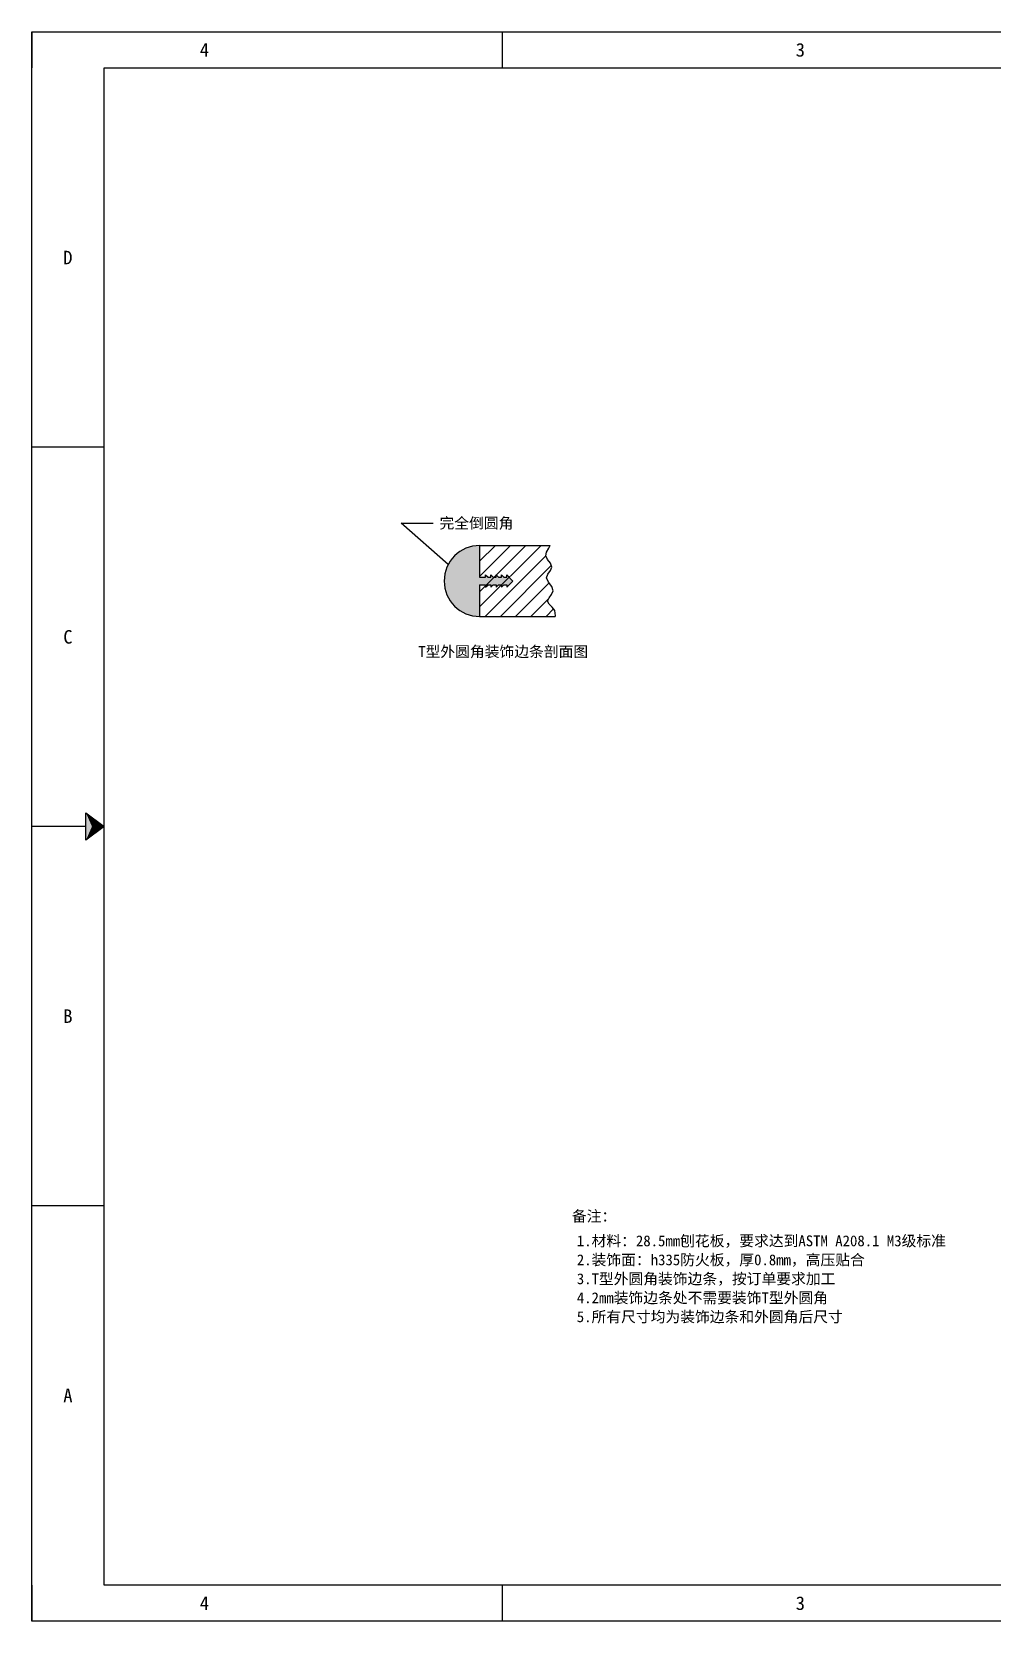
# Model space of a CAD drawing. Header units: inches. Extents: x 777 to 31414, y -60867 to 2393.
# Drawn here: x 16456 to 18481, y -55746 to -52396 of the extents above; entities that cross this region are included whole.
import ezdxf
from ezdxf.enums import TextEntityAlignment as Align

# ---------------------------------------------------------------- set-up
doc = ezdxf.new("R2010")
doc.units = ezdxf.units.IN
doc.header["$LTSCALE"] = 0.605
doc.header["$MEASUREMENT"] = 0
doc.linetypes.add('DOT', pattern=[0.2, 0.1, -0.1])
doc.layers.get('0').update_dxf_attribs({"linetype": 'CONTINUOUS'})
for name, color, linetype in [('02-05848-001_DXF_HATCHING', 7, 'CONTINUOUS'), ('02-05848-001_DXF_TEXT', 7, 'CONTINUOUS'), ('print', 30, 'CONTINUOUS')]:
    doc.layers.add(name, color=color, linetype=linetype)
doc.layers.add('dim', color=2, linetype='CONTINUOUS', lineweight=9)
doc.styles.add('Dartop', font='')
doc.styles.add('hzHT', font='simhei.ttf')
doc.styles.get("Standard").update_dxf_attribs({"font": 'txt', "width": 0.7})
doc.styles.get('Dartop').set_extended_font_data('FangSong_GB2312')
doc.dimstyles.get("Standard").update_dxf_attribs({"dimtxt": 0.1, "dimasz": 0.125, "dimexe": 0.18, "dimexo": 0.0625, "dimgap": 0.09, "dimtad": 0, "dimtih": 1, "dimtoh": 1, "dimdec": 3, "dimzin": 4, "dimdsep": 46, "dimtxsty": 'Standard', "dimblk": '_FILLED', "dimblk1": '_FILLED', "dimblk2": '_FILLED', "dimcen": 0.09, "dimadec": 0, "dimazin": 0, "dimtol": 1, "dimtp": 0.008, "dimtm": 0.008, "dimtfac": 1, "dimtdec": 3, "dimtofl": 0, "dimtmove": 0, "dimatfit": 3, "dimldrblk": '_FILLED', "dimfxl": 0, "dimtolj": 1, "dimtzin": 4, "dimarcsym": 0})

# ---------------------------------------------------------------- blocks, each defined once
blk = doc.blocks.new('_FILLED')
at = {"color": 0, "linetype": 'ByBlock'}
blk.add_solid([(0, 0), (-1, 0.16), (-1, -0.16)], dxfattribs=at)
blk = doc.blocks.new('*U3')
at = {"color": 254, "linetype": 'Continuous', "extrusion": (0, 0, -1)}
for points in [[(-0.833, 11), (-0.75, 10.812), (-0.75, 11.188)], [(-0.833, 11), (-0.75, 11.188), (-1, 11)], [(-0.833, 11), (-1, 11), (-0.75, 10.812)]]:
    blk.add_solid(points, dxfattribs=at)

msp = doc.modelspace()

# ---------------------------------------------------------------- hatches: boundary and pattern name
at = {"layer": '02-05848-001_DXF_HATCHING', "linetype": 'Continuous'}
h = msp.add_hatch(color=2, dxfattribs=at)
edge = h.paths.add_edge_path()
edge.add_line((17418.04, -53561.44), (17424.08, -53561.44))
edge.add_line((17424.08, -53561.44), (17424.08, -53566.49))
edge.add_line((17424.08, -53566.49), (17429.14, -53561.44))
edge.add_line((17429.14, -53561.44), (17435.18, -53561.44))
edge.add_line((17435.18, -53561.44), (17435.18, -53566.49))
edge.add_line((17435.18, -53566.49), (17440.24, -53561.44))
edge.add_line((17440.24, -53561.44), (17446.29, -53561.44))
edge.add_line((17446.29, -53561.44), (17446.29, -53566.49))
edge.add_line((17446.29, -53566.49), (17451.35, -53561.44))
edge.add_line((17451.35, -53561.44), (17457.39, -53561.44))
edge.add_line((17457.39, -53561.44), (17457.39, -53566.49))
edge.add_line((17457.39, -53566.49), (17470.66, -53553.26))
edge.add_line((17457.39, -53540.03), (17470.66, -53553.26))
edge.add_line((17457.39, -53545.07), (17457.39, -53540.03))
edge.add_line((17451.35, -53545.07), (17457.39, -53545.07))
edge.add_line((17446.29, -53540.03), (17451.35, -53545.07))
edge.add_line((17446.29, -53545.07), (17446.29, -53540.03))
edge.add_line((17440.24, -53545.07), (17446.29, -53545.07))
edge.add_line((17435.18, -53540.03), (17440.24, -53545.07))
edge.add_line((17435.18, -53545.07), (17435.18, -53540.03))
edge.add_line((17429.14, -53545.07), (17435.18, -53545.07))
edge.add_line((17424.08, -53540.03), (17429.14, -53545.07))
edge.add_line((17424.08, -53545.07), (17424.08, -53540.03))
edge.add_line((17418.04, -53545.07), (17424.08, -53545.07))
edge.add_line((17412.97, -53540.03), (17418.04, -53545.07))
edge.add_line((17412.97, -53545.07), (17412.97, -53540.03))
edge.add_line((17400.4, -53545.07), (17412.97, -53545.07))
edge.add_line((17400.4, -53478.45), (17400.4, -53545.07))
edge.add_arc((17400.4, -53553.26), 74.8, 90, 270)
edge.add_line((17400.4, -53561.44), (17400.4, -53628.06))
edge.add_line((17400.4, -53561.44), (17412.97, -53561.44))
edge.add_line((17412.97, -53561.44), (17412.97, -53566.49))
edge.add_line((17412.97, -53566.49), (17418.04, -53561.44))

# ---------------------------------------------------------------- linework, layer by layer
at = {"color": 0, "linetype": 'DOT'}
for p, q in [((16456.21, -52395.56), (21217.44, -52395.56)), ((16456.21, -55669.77), (16456.21, -52471.7)), ((21217.44, -55745.91), (16456.21, -55745.91))]:
    msp.add_line(p, q, dxfattribs=at)
at = {"color": 0}
for p, q in [((16456.21, -52395.56), (16456.21, -52471.7)), ((17448.29, -52471.7), (17448.29, -52395.56)), ((16608.5, -55669.77), (16608.5, -52471.7)), ((16608.5, -52471.7), (21141.3, -52471.7)), ((16608.5, -53271.22), (16456.21, -53271.22)), ((16570.42, -54070.73), (16456.21, -54070.73)), ((16608.5, -54870.25), (16456.21, -54870.25)), ((16456.21, -55669.77), (16456.21, -55745.91)), ((21141.3, -55669.77), (16608.5, -55669.77)), ((17448.29, -55745.91), (17448.29, -55669.77))]:
    msp.add_line(p, q, dxfattribs=at)
at = {"color": 2, "linetype": 'Continuous'}
for p, q in [((17400.4, -53511.72), (17433.67, -53478.45)), ((17400.4, -53543.74), (17465.69, -53478.45)), ((17400.4, -53575.77), (17497.72, -53478.45)), ((17400.4, -53607.8), (17529.75, -53478.45)), ((17412.17, -53628.06), (17539.88, -53500.35)), ((17444.2, -53628.06), (17551.34, -53520.92)), ((17476.23, -53628.06), (17546.57, -53557.72)), ((17508.25, -53628.06), (17546.06, -53590.25)), ((17540.28, -53628.06), (17556.13, -53612.21))]:
    msp.add_line(p, q, dxfattribs=at)
at = {"color": 7, "linetype": 'Continuous'}
for p, q in [((17400.4, -53478.45), (17400.4, -53545.07)), ((17400.4, -53478.45), (17548.79, -53478.45)), ((17539.82, -53500.23), (17541.41, -53492.25)), ((17543.66, -53508.14), (17539.82, -53500.23)), ((17541.41, -53492.25), (17546.06, -53484.11)), ((17546.06, -53484.11), (17548.79, -53478.45)), ((17549.5, -53515.99), (17543.66, -53508.14)), ((17544.31, -53539.11), (17549.55, -53531.46)), ((17552.43, -53523.88), (17549.5, -53515.99)), ((17549.55, -53531.46), (17552.43, -53523.88)), ((17400.4, -53545.07), (17412.97, -53545.07)), ((17400.4, -53561.44), (17400.4, -53628.06)), ((17400.4, -53561.44), (17412.97, -53561.44)), ((17412.97, -53545.07), (17412.97, -53540.03)), ((17412.97, -53540.03), (17418.04, -53545.07)), ((17412.97, -53566.49), (17418.04, -53561.44)), ((17412.97, -53561.44), (17412.97, -53566.49)), ((17418.04, -53545.07), (17424.08, -53545.07)), ((17418.04, -53561.44), (17424.08, -53561.44)), ((17424.08, -53545.07), (17424.08, -53540.03)), ((17424.08, -53540.03), (17429.14, -53545.07)), ((17424.08, -53566.49), (17429.14, -53561.44)), ((17424.08, -53561.44), (17424.08, -53566.49)), ((17429.14, -53545.07), (17435.18, -53545.07)), ((17429.14, -53561.44), (17435.18, -53561.44)), ((17435.18, -53545.07), (17435.18, -53540.03)), ((17435.18, -53540.03), (17440.24, -53545.07)), ((17435.18, -53566.49), (17440.24, -53561.44)), ((17435.18, -53561.44), (17435.18, -53566.49)), ((17440.24, -53545.07), (17446.29, -53545.07)), ((17440.24, -53561.44), (17446.29, -53561.44)), ((17446.29, -53545.07), (17446.29, -53540.03)), ((17446.29, -53540.03), (17451.35, -53545.07)), ((17446.29, -53566.49), (17451.35, -53561.44)), ((17446.29, -53561.44), (17446.29, -53566.49)), ((17451.35, -53545.07), (17457.39, -53545.07)), ((17451.35, -53561.44), (17457.39, -53561.44)), ((17457.39, -53545.07), (17457.39, -53540.03)), ((17457.39, -53540.03), (17470.66, -53553.26)), ((17457.39, -53566.49), (17470.66, -53553.26)), ((17457.39, -53561.44), (17457.39, -53566.49)), ((17541.4, -53546.73), (17544.31, -53539.11)), ((17545.2, -53555.95), (17541.4, -53546.73)), ((17552.3, -53565.11), (17545.2, -53555.95)), ((17555.59, -53574.32), (17552.3, -53565.11)), ((17543.76, -53595.6), (17546.7, -53588.76)), ((17546.7, -53602.11), (17543.76, -53595.6)), ((17546.7, -53588.76), (17552.19, -53581.6)), ((17553.04, -53608.53), (17546.7, -53602.11)), ((17552.19, -53581.6), (17555.59, -53574.32)), ((17400.4, -53628.06), (17559.44, -53628.06)), ((17558.74, -53615.3), (17553.04, -53608.53)), ((17560.09, -53626.68), (17558.74, -53615.3)), ((17559.44, -53628.06), (17560.09, -53626.68))]:
    msp.add_line(p, q, dxfattribs=at)
at = {"color": 0}
msp.add_lwpolyline([(16608.5, -54070.73), (16570.42, -54099.29), (16570.42, -54042.18), (16608.5, -54070.73)], close=True, dxfattribs=at)
at = {"color": 7, "linetype": 'Continuous'}
msp.add_arc((17400.4, -53553.26), 74.8, 90, 270, dxfattribs=at)
at = {"layer": 'print'}
msp.add_lwpolyline([(16456.21, -52395.56), (21293.59, -52395.56), (21293.59, -55745.91), (16456.21, -55745.91)], close=True, dxfattribs=at)

# ---------------------------------------------------------------- block references
at = {"color": 0, "linetype": 'Continuous', "xscale": 152.2888407109637, "yscale": 152.2888407109637, "zscale": 152.2888407109637}
msp.add_blockref('*U3', (16456.21, -55745.91), dxfattribs=at)

# ---------------------------------------------------------------- texts
at = {"color": 0}
for s, height, style, p in [('4', 28.55, 'Dartop', (16820.1, -52433.63)), ('3', 28.55, 'Dartop', (18076.49, -52433.63)), ('D', 28.55, 'Dartop', (16532.35, -52871.46)), ('C', 28.55, 'Dartop', (16532.35, -53670.98)), ('T型外圆角装饰边条剖面图', 22.8433, 'hzHT', (17450.02, -53701.98)), ('B', 28.55, 'Dartop', (16532.35, -54470.49)), ('备注：', 22.843, 'hzHT', (17641.69, -54892.14)), ('1.材料：28.5mm刨花板，要求达到ASTM A208.1 M3级标准', 22.8433, 'hzHT', (17994.37, -54944.13)), ('2.装饰面：h335防火板，厚0.8mm，高压贴合           ', 22.8433, 'hzHT', (17994.37, -54984.13)), ('3.T型外圆角装饰边条，按订单要求加工               ', 22.8433, 'hzHT', (17994.37, -55024.13)), ('4.2mm装饰边条处不需要装饰T型外圆角                ', 22.8433, 'hzHT', (17994.37, -55064.13)), ('5.所有尺寸均为装饰边条和外圆角后尺寸              ', 22.8433, 'hzHT', (17994.37, -55104.13)), ('A', 28.55, 'Dartop', (16532.35, -55270.01)), ('4', 28.55, 'Dartop', (16820.1, -55707.84)), ('3', 28.55, 'Dartop', (18076.49, -55707.84))]:
    msp.add_text(s, height=height, dxfattribs=dict(at, style=style)).set_placement(p, align=Align.MIDDLE_CENTER)
at = {"layer": 'dim', "color": 0, "style": 'hzHT'}
msp.add_text('完全倒圆角', height=22.843, dxfattribs=at).set_placement((17393.71, -53431.24), align=Align.MIDDLE_CENTER)

# ---------------------------------------------------------------- leaders
at = {"layer": '02-05848-001_DXF_TEXT', "color": 2, "linetype": 'Continuous'}
msp.add_leader([(17334.08, -53518.67), (17235.17, -53431.52), (17302.67, -53431.52)], dimstyle='Standard', override={"dimtad": 0}, dxfattribs=at)

doc.saveas('drawing.dxf')
